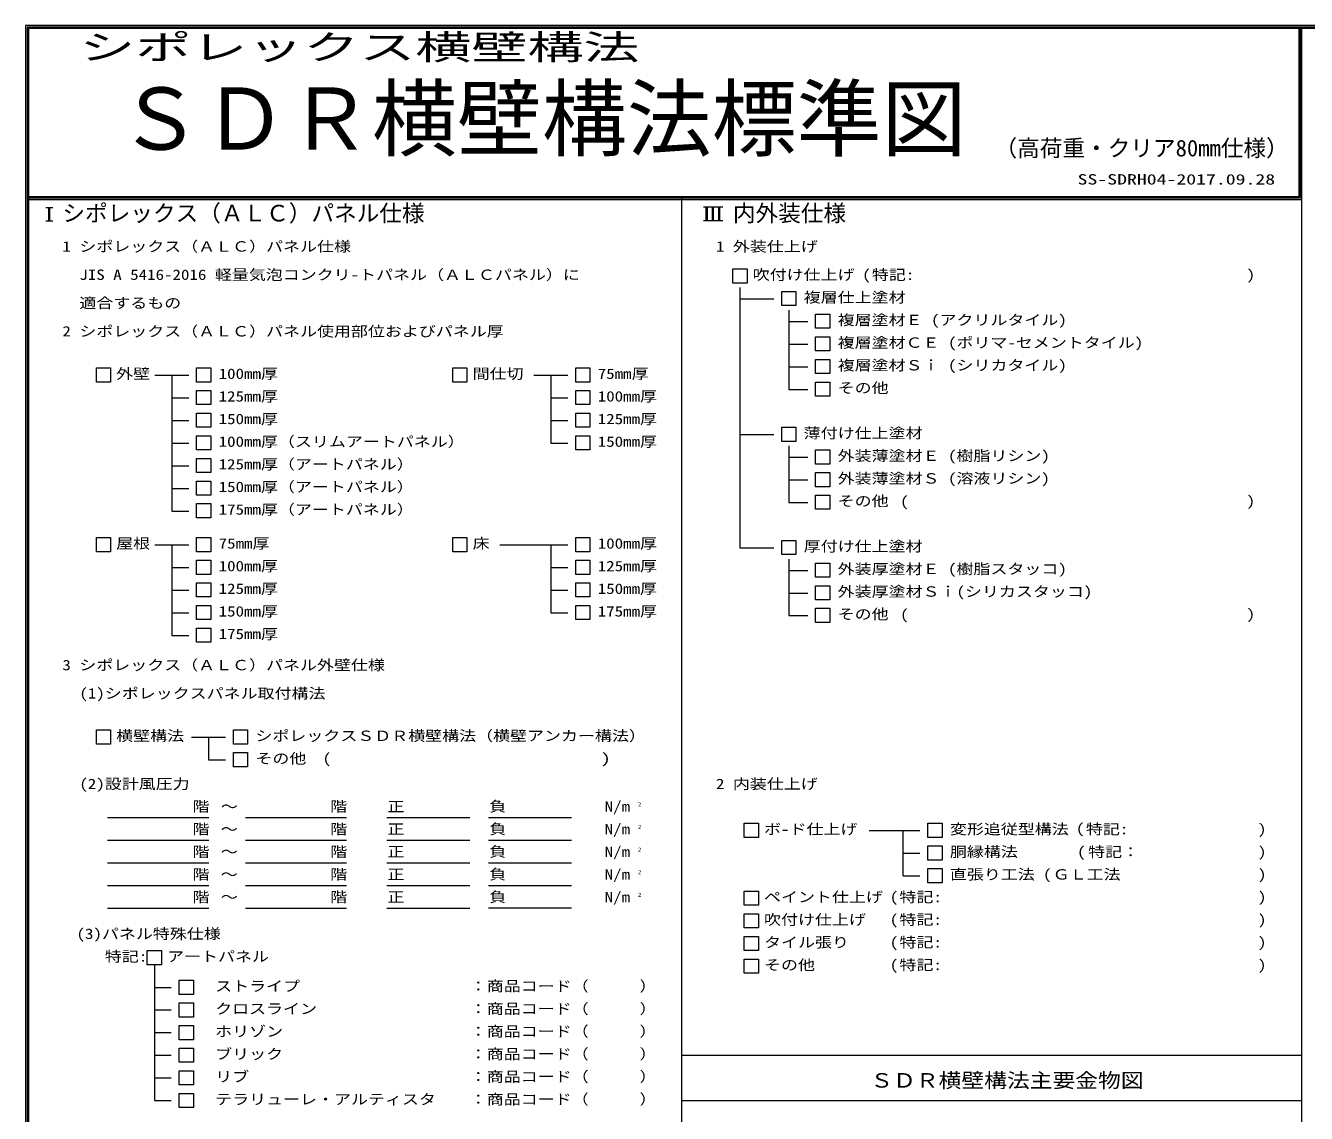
# Model space of a CAD drawing. Units: millimetres at full size, sheet at 1:10; details may follow other scales. Extents: x -2890 to 2450, y -2020 to 1800.
# Drawn here: x -2890 to -627, y -123 to 1800 of the extents above; entities that cross this region are included whole.
import ezdxf
from ezdxf.enums import TextEntityAlignment as Align

# ---------------------------------------------------------------- set-up
doc = ezdxf.new("R2010")
doc.units = ezdxf.units.MM
doc.header["$LTSCALE"] = 10
doc.layers.add('0-0', color=7, linetype='Continuous', lineweight=18)
doc.styles.add('ＭＳ ゴシック', font='')
doc.styles.get('ＭＳ ゴシック').set_extended_font_data('MS Gothic')

msp = doc.modelspace()

# ---------------------------------------------------------------- linework, layer by layer
at = {"layer": '0-0'}
for p, q in [((2450, 1800), (-2890, 1800)), ((-2890, 1800), (-2890, -1825.79)), ((2447.5, 1797.5), (-2887.5, 1797.5)), ((-2887.5, 1797.5), (-2887.5, -1820)), ((2445, 1795), (-2885, 1795)), ((-2885, 1795), (-2885, -1820)), ((-640, 1795), (-640, 1497.5)), ((-637.5, 1795), (-637.5, 1495)), ((-635, 1795), (-635, -1820)), ((-640, 1497.5), (-2885, 1497.5)), ((-637.5, 1495), (-2885, 1495)), ((-1730, -1820), (-1730, 1495)), ((-2885, 1492.5), (-635, 1492.5)), ((-2842.19, 1478.13), (-2854.19, 1478.13)), ((-2849.19, 1454.13), (-2849.19, 1478.13)), ((-2847.19, 1454.13), (-2847.19, 1478.13)), ((-1658.07, 1479), (-1692.07, 1479)), ((-1687.07, 1455), (-1687.07, 1479)), ((-1685.07, 1455), (-1685.07, 1479)), ((-1676.07, 1455), (-1676.07, 1479)), ((-1674.07, 1455), (-1674.07, 1479)), ((-1665.07, 1455), (-1665.07, 1479)), ((-1663.07, 1455), (-1663.07, 1479)), ((-2842.19, 1454.13), (-2854.19, 1454.13)), ((-1658.07, 1455), (-1692.07, 1455)), ((-1640, 1370), (-1615, 1370)), ((-1640, 1345), (-1640, 1370)), ((-1615, 1370), (-1615, 1345)), ((-1615, 1345), (-1640, 1345)), ((-1627.54, 1337.25), (-1627.54, 1317)), ((-1627.54, 1317), (-1567.8, 1317)), ((-1627.54, 1317), (-1627.54, 877)), ((-1553.8, 1330), (-1528.8, 1330)), ((-1553.8, 1305), (-1553.8, 1330)), ((-1528.8, 1330), (-1528.8, 1305)), ((-1528.8, 1305), (-1553.8, 1305)), ((-1541.24, 1297), (-1541.24, 1157)), ((-1541.24, 1277), (-1507.8, 1277)), ((-1493.8, 1250), (-1468.8, 1250)), ((-1493.8, 1225), (-1493.8, 1250)), ((-1468.8, 1250), (-1468.8, 1225)), ((-1541.24, 1237), (-1507.8, 1237)), ((-1468.8, 1225), (-1493.8, 1225)), ((-2765, 1195), (-2740, 1195)), ((-2765, 1170), (-2765, 1195)), ((-2740, 1195), (-2740, 1170)), ((-2661.8, 1182), (-2601.8, 1182)), ((-2631.8, 1182), (-2631.8, 1102)), ((-1991.8, 1182), (-1931.8, 1182)), ((-1961.8, 1182), (-1961.8, 1062)), ((-1917.8, 1195), (-1892.8, 1195)), ((-1917.8, 1170), (-1917.8, 1195)), ((-1892.8, 1195), (-1892.8, 1170)), ((-1541.24, 1197), (-1507.8, 1197)), ((-2740, 1170), (-2765, 1170)), ((-2587.8, 1155), (-2562.8, 1155)), ((-2587.8, 1130), (-2587.8, 1155)), ((-2562.8, 1155), (-2562.8, 1130)), ((-1892.8, 1170), (-1917.8, 1170)), ((-1541.24, 1157), (-1507.8, 1157)), ((-2631.8, 1142), (-2601.8, 1142)), ((-1961.8, 1142), (-1931.8, 1142)), ((-2562.8, 1130), (-2587.8, 1130)), ((-1917.8, 1115), (-1892.8, 1115)), ((-1917.8, 1090), (-1917.8, 1115)), ((-1892.8, 1115), (-1892.8, 1090)), ((-2631.8, 1102), (-2601.8, 1102)), ((-2631.8, 1102), (-2631.8, 942)), ((-1961.8, 1102), (-1931.8, 1102)), ((-1892.8, 1090), (-1917.8, 1090)), ((-1627.54, 1077), (-1567.8, 1077)), ((-2631.8, 1062), (-2601.8, 1062)), ((-1961.8, 1062), (-1931.8, 1062)), ((-1541.24, 1057), (-1541.24, 957)), ((-1493.8, 1050), (-1468.8, 1050)), ((-1493.8, 1025), (-1493.8, 1050)), ((-1468.8, 1050), (-1468.8, 1025)), ((-2631.8, 1022), (-2601.8, 1022)), ((-2587.8, 1035), (-2562.8, 1035)), ((-2587.8, 1010), (-2587.8, 1035)), ((-2562.8, 1035), (-2562.8, 1010)), ((-1541.24, 1037), (-1507.8, 1037)), ((-1468.8, 1025), (-1493.8, 1025)), ((-2562.8, 1010), (-2587.8, 1010)), ((-1541.24, 997), (-1507.8, 997)), ((-2631.8, 982), (-2601.8, 982)), ((-2587.8, 995), (-2562.8, 995)), ((-2587.8, 970), (-2587.8, 995)), ((-2562.8, 995), (-2562.8, 970)), ((-2562.8, 970), (-2587.8, 970)), ((-2587.8, 955), (-2562.8, 955)), ((-2587.8, 930), (-2587.8, 955)), ((-2562.8, 955), (-2562.8, 930)), ((-1541.24, 957), (-1507.8, 957)), ((-1493.8, 970), (-1468.8, 970)), ((-1493.8, 945), (-1493.8, 970)), ((-1468.8, 970), (-1468.8, 945)), ((-2631.8, 942), (-2601.8, 942)), ((-2562.8, 930), (-2587.8, 930)), ((-1468.8, 945), (-1493.8, 945)), ((-2587.8, 895), (-2562.8, 895)), ((-2587.8, 870), (-2587.8, 895)), ((-2562.8, 895), (-2562.8, 870)), ((-2135, 895), (-2110, 895)), ((-2135, 870), (-2135, 895)), ((-2110, 895), (-2110, 870)), ((-1917.8, 895), (-1892.8, 895)), ((-1917.8, 870), (-1917.8, 895)), ((-1892.8, 895), (-1892.8, 870)), ((-1553.8, 890), (-1528.8, 890)), ((-1553.8, 865), (-1553.8, 890)), ((-1528.8, 890), (-1528.8, 865)), ((-2661.8, 882), (-2601.8, 882)), ((-2631.8, 882), (-2631.8, 722)), ((-2562.8, 870), (-2587.8, 870)), ((-2110, 870), (-2135, 870)), ((-2051.8, 882), (-1931.8, 882)), ((-1961.8, 882), (-1961.8, 762)), ((-1892.8, 870), (-1917.8, 870)), ((-1627.54, 877), (-1567.8, 877)), ((-1528.8, 865), (-1553.8, 865)), ((-2631.8, 842), (-2601.8, 842)), ((-1961.8, 842), (-1931.8, 842)), ((-1541.24, 857), (-1541.24, 757)), ((-2587.8, 815), (-2562.8, 815)), ((-2587.8, 790), (-2587.8, 815)), ((-2562.8, 815), (-2562.8, 790)), ((-1917.8, 815), (-1892.8, 815)), ((-1917.8, 790), (-1917.8, 815)), ((-1892.8, 815), (-1892.8, 790)), ((-1541.24, 837), (-1507.8, 837)), ((-2631.8, 802), (-2601.8, 802)), ((-1961.8, 802), (-1931.8, 802)), ((-1541.24, 797), (-1507.8, 797)), ((-1493.8, 810), (-1468.8, 810)), ((-1493.8, 785), (-1493.8, 810)), ((-1468.8, 810), (-1468.8, 785)), ((-2562.8, 790), (-2587.8, 790)), ((-1892.8, 790), (-1917.8, 790)), ((-1917.8, 775), (-1892.8, 775)), ((-1917.8, 750), (-1917.8, 775)), ((-1892.8, 775), (-1892.8, 750)), ((-1468.8, 785), (-1493.8, 785)), ((-2631.8, 762), (-2601.8, 762)), ((-1961.8, 762), (-1931.8, 762)), ((-1892.8, 750), (-1917.8, 750)), ((-1541.24, 757), (-1507.8, 757)), ((-2587.8, 735), (-2562.8, 735)), ((-2587.8, 710), (-2587.8, 735)), ((-2562.8, 735), (-2562.8, 710)), ((-2631.8, 722), (-2601.8, 722)), ((-2562.8, 710), (-2587.8, 710)), ((-2522.8, 555), (-2497.8, 555)), ((-2522.8, 530), (-2522.8, 555)), ((-2497.8, 555), (-2497.8, 530)), ((-2596.8, 542), (-2536.8, 542)), ((-2497.8, 530), (-2522.8, 530)), ((-2522.8, 515), (-2497.8, 515)), ((-2522.8, 490), (-2522.8, 515)), ((-2497.8, 515), (-2497.8, 490)), ((-2497.8, 490), (-2522.8, 490)), ((-2745, 400), (-2566.05, 400)), ((-2501.61, 400), (-2322.66, 400)), ((-2251.73, 400), (-2105, 400)), ((-2071.73, 400.31), (-1925, 400.31)), ((-1399.18, 377), (-1309.43, 377)), ((-1339.18, 297), (-1339.18, 377)), ((-2745, 360), (-2566.05, 360)), ((-2501.61, 360), (-2322.66, 360)), ((-2251.73, 360), (-2105, 360)), ((-2071.73, 360.31), (-1925, 360.31)), ((-1295.44, 350), (-1270.44, 350)), ((-1295.44, 325), (-1295.44, 350)), ((-1270.44, 350), (-1270.44, 325)), ((-2745, 320), (-2566.05, 320)), ((-2501.61, 320), (-2322.66, 320)), ((-2251.73, 320), (-2105, 320)), ((-2071.73, 320.31), (-1925, 320.31)), ((-1339.18, 337), (-1309.43, 337)), ((-1270.44, 325), (-1295.44, 325)), ((-1339.18, 297), (-1309.43, 297)), ((-1295.44, 310), (-1270.44, 310)), ((-1295.44, 285), (-1295.44, 310)), ((-1270.44, 310), (-1270.44, 285)), ((-2745, 280), (-2566.05, 280)), ((-2501.61, 280), (-2322.66, 280)), ((-2251.73, 280), (-2105, 280)), ((-2071.73, 280.31), (-1925, 280.31)), ((-1270.44, 285), (-1295.44, 285)), ((-1620, 270), (-1595, 270)), ((-1620, 245), (-1620, 270)), ((-1595, 270), (-1595, 245)), ((-2745, 240), (-2566.05, 240)), ((-2501.61, 240), (-2322.66, 240)), ((-2251.73, 240), (-2105, 240)), ((-2071.73, 240.31), (-1925, 240.31)), ((-1595, 245), (-1620, 245)), ((-2662.5, 140), (-2662.5, -100)), ((-2662.5, 100), (-2632.5, 100)), ((-2618.5, 112.5), (-2593.5, 112.5)), ((-2618.5, 87.5), (-2618.5, 112.5)), ((-2593.5, 112.5), (-2593.5, 87.5)), ((-2593.5, 87.5), (-2618.5, 87.5)), ((-2618.5, 72.5), (-2593.5, 72.5)), ((-2618.5, 47.5), (-2618.5, 72.5)), ((-2593.5, 72.5), (-2593.5, 47.5)), ((-2662.5, 60), (-2632.5, 60)), ((-2593.5, 47.5), (-2618.5, 47.5)), ((-2618.5, 32.5), (-2593.5, 32.5)), ((-2618.5, 7.5), (-2618.5, 32.5)), ((-2593.5, 32.5), (-2593.5, 7.5)), ((-2662.5, 20), (-2632.5, 20)), ((-2593.5, 7.5), (-2618.5, 7.5)), ((-2662.5, -20), (-2632.5, -20)), ((-2618.5, -7.5), (-2593.5, -7.5)), ((-2618.5, -32.5), (-2618.5, -7.5)), ((-2593.5, -7.5), (-2593.5, -32.5)), ((-1730, -20), (-635, -20)), ((-2593.5, -32.5), (-2618.5, -32.5)), ((-2662.5, -60), (-2632.5, -60)), ((-2618.5, -47.5), (-2593.5, -47.5)), ((-2618.5, -72.5), (-2618.5, -47.5)), ((-2593.5, -47.5), (-2593.5, -72.5)), ((-2593.5, -72.5), (-2618.5, -72.5)), ((-2618.5, -87.5), (-2593.5, -87.5)), ((-2618.5, -112.5), (-2618.5, -87.5)), ((-2593.5, -87.5), (-2593.5, -112.5)), ((-2662.5, -100), (-2632.5, -100)), ((-2593.5, -112.5), (-2618.5, -112.5)), ((-1730, -100), (-635, -100))]:
    msp.add_line(p, q, dxfattribs=at)
for points in [[(-1493.8, 1265), (-1493.8, 1290), (-1468.8, 1290), (-1468.8, 1265)], [(-1493.8, 1185), (-1493.8, 1210), (-1468.8, 1210), (-1468.8, 1185)], [(-2587.8, 1170), (-2587.8, 1195), (-2562.8, 1195), (-2562.8, 1170)], [(-2135, 1170), (-2135, 1195), (-2110, 1195), (-2110, 1170)], [(-1917.8, 1130), (-1917.8, 1155), (-1892.8, 1155), (-1892.8, 1130)], [(-1493.8, 1145), (-1493.8, 1170), (-1468.8, 1170), (-1468.8, 1145)], [(-2587.8, 1090), (-2587.8, 1115), (-2562.8, 1115), (-2562.8, 1090)], [(-1553.8, 1065), (-1553.8, 1090), (-1528.8, 1090), (-1528.8, 1065)], [(-2587.8, 1050), (-2587.8, 1075), (-2562.8, 1075), (-2562.8, 1050)], [(-1917.8, 1050), (-1917.8, 1075), (-1892.8, 1075), (-1892.8, 1050)], [(-1493.8, 985), (-1493.8, 1010), (-1468.8, 1010), (-1468.8, 985)], [(-2765, 870), (-2765, 895), (-2740, 895), (-2740, 870)], [(-2587.8, 830), (-2587.8, 855), (-2562.8, 855), (-2562.8, 830)], [(-1917.8, 830), (-1917.8, 855), (-1892.8, 855), (-1892.8, 830)], [(-1493.8, 825), (-1493.8, 850), (-1468.8, 850), (-1468.8, 825)], [(-2587.8, 750), (-2587.8, 775), (-2562.8, 775), (-2562.8, 750)], [(-1493.8, 745), (-1493.8, 770), (-1468.8, 770), (-1468.8, 745)], [(-2765, 530), (-2765, 555), (-2740, 555), (-2740, 530)], [(-1620, 365), (-1620, 390), (-1595, 390), (-1595, 365)], [(-1295.44, 365), (-1295.44, 390), (-1270.44, 390), (-1270.44, 365)], [(-1620, 205), (-1620, 230), (-1595, 230), (-1595, 205)], [(-1620, 165), (-1620, 190), (-1595, 190), (-1595, 165)], [(-2675, 140), (-2675, 165), (-2650, 165), (-2650, 140)], [(-1620, 125), (-1620, 150), (-1595, 150), (-1595, 125)]]:
    msp.add_lwpolyline(points, close=True, dxfattribs=at)
msp.add_lwpolyline([(-2566.8, 542), (-2566.8, 502), (-2536.8, 502)], dxfattribs=at)

# ---------------------------------------------------------------- texts
at = {"layer": '0-0', "style": 'ＭＳ ゴシック'}
for s, height, width, p in [('シポレックス横壁構法', 43.99, 1.65, (-2795.16, 1726.67)), ('SS-SDRH04-2017.09.28', 18.33, 1.4, (-1030.87, 1513.59)), ('1 シポレックス（ＡＬＣ）パネル仕様', 18.33, 1.2, (-2825, 1395)), ('1 外装仕上げ', 18.33, 1.2, (-1670, 1395)), ('JIS A 5416-2016 軽量気泡コンクリ-トパネル（ＡＬＣパネル）に', 18.33, 1.2, (-2795, 1345)), ('吹付け仕上げ', 18.33, 1.2, (-1605, 1345)), ('(', 18.33, 1.2, (-1411.58, 1345)), ('特記:', 18.33, 1.2, (-1394.4, 1345)), (')', 18.33, 1.2, (-732.2, 1345)), ('適合するもの', 18.33, 1.2, (-2795, 1295)), ('複層仕上塗材', 18.33, 1.2, (-1514.9, 1305)), ('複層塗材Ｅ (アクリルタイル)', 18.33, 1.2, (-1454.9, 1265)), ('2 シポレックス（ＡＬＣ）パネル使用部位およびパネル厚', 18.33, 1.2, (-2825, 1245)), ('複層塗材ＣＥ (ポリマ-セメントタイル)', 18.33, 1.2, (-1454.9, 1225)), ('複層塗材Ｓｉ (シリカタイル)', 18.33, 1.2, (-1454.9, 1185)), ('外壁', 18.33, 1.2, (-2730, 1170)), ('100mm厚', 18.33, 1.2, (-2548.9, 1170)), ('間仕切', 18.33, 1.2, (-2100, 1170)), ('75mm厚', 18.33, 1.2, (-1878.9, 1170)), ('125mm厚', 18.33, 1.2, (-2548.9, 1130)), ('100mm厚', 18.33, 1.2, (-1878.9, 1130)), ('その他', 18.33, 1.2, (-1454.9, 1145)), ('150mm厚', 18.33, 1.2, (-2548.9, 1090)), ('125mm厚', 18.33, 1.2, (-1878.9, 1090)), ('薄付け仕上塗材', 18.33, 1.2, (-1514.9, 1065)), ('100mm厚（スリムアートパネル）', 18.33, 1.2, (-2548.9, 1050)), ('150mm厚', 18.33, 1.2, (-1878.9, 1050)), ('外装薄塗材Ｅ (樹脂リシン)', 18.33, 1.2, (-1454.9, 1025)), ('125mm厚（アートパネル）', 18.33, 1.2, (-2548.9, 1010)), ('150mm厚（アートパネル）', 18.33, 1.2, (-2548.9, 970)), ('外装薄塗材Ｓ (溶液リシン)', 18.33, 1.2, (-1454.9, 985)), ('175mm厚（アートパネル）', 18.33, 1.2, (-2548.9, 930)), ('その他', 18.33, 1.2, (-1454.9, 945)), ('(', 18.33, 1.2, (-1344.56, 944.32)), (')', 18.33, 1.2, (-732.2, 945)), ('屋根', 18.33, 1.2, (-2730, 870)), ('75mm厚', 18.33, 1.2, (-2548.9, 870)), ('床', 18.33, 1.2, (-2100, 870)), ('100mm厚', 18.33, 1.2, (-1878.9, 870)), ('厚付け仕上塗材', 18.33, 1.2, (-1514.9, 865)), ('100mm厚', 18.33, 1.2, (-2548.9, 830)), ('125mm厚', 18.33, 1.2, (-1878.9, 830)), ('外装厚塗材Ｅ (樹脂スタッコ)', 18.33, 1.2, (-1454.9, 825)), ('125mm厚', 18.33, 1.2, (-2548.9, 790)), ('150mm厚', 18.33, 1.2, (-1878.9, 790)), ('外装厚塗材Ｓｉ(シリカスタッコ)', 18.33, 1.2, (-1454.9, 785)), ('150mm厚', 18.33, 1.2, (-2548.9, 750)), ('175mm厚', 18.33, 1.2, (-1878.9, 750)), ('その他', 18.33, 1.2, (-1454.9, 745)), ('(', 18.33, 1.2, (-1344.56, 744.32)), (')', 18.33, 1.2, (-732.2, 745)), ('175mm厚', 18.33, 1.2, (-2548.9, 710)), ('3 シポレックス（ＡＬＣ）パネル外壁仕様', 18.33, 1.2, (-2825, 655)), ('(1)シポレックスパネル取付構法', 18.33, 1.2, (-2795, 605)), ('横壁構法', 18.33, 1.2, (-2730, 530)), ('シポレックスＳＤＲ横壁構法（横壁アンカー構法）', 18.33, 1.2, (-2483.9, 530)), ('その他', 18.33, 1.2, (-2483.9, 490)), ('(', 18.33, 1.2, (-2365.14, 490)), (')', 18.33, 1.4, (-1873.33, 490)), ('(2)設計風圧力', 18.33, 1.2, (-2795, 445)), ('2 内装仕上げ', 18.33, 1.2, (-1670, 445)), ('階', 18.33, 1.2, (-2595, 405)), ('階', 18.33, 1.2, (-2351.61, 405)), ('負', 18.33, 1.2, (-2070.62, 405.31)), (' N/m', 18.33, 1.2, (-1881.76, 405)), ('～', 18.33, 1.2, (-2545, 405)), ('正', 18.33, 1.2, (-2250.62, 405)), ('階', 18.33, 1.2, (-2595, 365)), ('階', 18.33, 1.2, (-2351.61, 365)), ('正', 18.33, 1.2, (-2250.62, 365)), ('負', 18.33, 1.2, (-2070.62, 365.31)), (' N/m', 18.33, 1.2, (-1881.76, 365)), ('ボ-ド仕上げ', 18.33, 1.2, (-1585, 365)), ('変形追従型構法', 18.33, 1.2, (-1256.54, 365)), ('(', 18.33, 1.2, (-1033.83, 366.07)), ('特記:', 18.33, 1.2, (-1016.15, 365.09)), (')', 18.33, 1.2, (-712.2, 365)), ('～', 18.33, 1.2, (-2545, 365)), ('階', 18.33, 1.2, (-2595, 325)), ('～', 18.33, 1.2, (-2545, 325)), ('階', 18.33, 1.2, (-2351.61, 325)), ('正', 18.33, 1.2, (-2250.62, 325)), ('負', 18.33, 1.2, (-2070.62, 325.31)), (' N/m', 18.33, 1.2, (-1881.76, 325)), ('胴縁構法', 18.33, 1.2, (-1256.54, 325)), ('(', 18.33, 1.2, (-1031.86, 324.84)), ('特記：', 18.33, 1.2, (-1012.23, 324.84)), (')', 18.33, 1.2, (-712.2, 325)), ('階', 18.33, 1.2, (-2595, 285)), ('～', 18.33, 1.2, (-2545, 285)), ('階', 18.33, 1.2, (-2351.61, 285)), ('正', 18.33, 1.2, (-2250.62, 285)), ('負', 18.33, 1.2, (-2070.62, 285.31)), (' N/m', 18.33, 1.2, (-1881.76, 285)), ('直張り工法', 18.33, 1.2, (-1256.54, 285)), ('(', 18.33, 1.2, (-1092, 285)), ('ＧＬ工法', 18.33, 1.2, (-1074.83, 285)), (')', 18.33, 1.2, (-712.2, 285)), ('負', 18.33, 1.2, (-2070.62, 245.31)), ('階', 18.33, 1.2, (-2595, 245)), ('～', 18.33, 1.2, (-2545, 245)), ('階', 18.33, 1.2, (-2351.61, 245)), ('正', 18.33, 1.2, (-2250.62, 245)), (' N/m', 18.33, 1.2, (-1881.76, 245)), ('ペイント仕上げ', 18.33, 1.2, (-1585, 245)), ('(', 18.33, 1.2, (-1362.88, 245)), ('特記:', 18.33, 1.2, (-1345.7, 245)), (')', 18.33, 1.2, (-712.2, 245)), ('吹付け仕上げ', 18.33, 1.2, (-1585, 205)), ('(', 18.33, 1.2, (-1362.88, 205)), ('特記:', 18.33, 1.2, (-1345.7, 205)), (')', 18.33, 1.2, (-712.2, 205)), ('(3)パネル特殊仕様', 18.33, 1.2, (-2800, 180)), ('タイル張り', 18.33, 1.2, (-1585, 165)), ('(', 18.33, 1.2, (-1362.88, 165)), ('特記:', 18.33, 1.2, (-1345.7, 165)), (')', 18.33, 1.2, (-712.2, 165)), ('特記:', 18.33, 1.2, (-2750, 140)), ('アートパネル', 18.33, 1.2, (-2640, 140)), ('その他', 18.33, 1.2, (-1585, 125)), ('(', 18.33, 1.2, (-1362.88, 125)), ('特記:', 18.33, 1.2, (-1345.7, 125)), (')', 18.33, 1.2, (-712.2, 125)), ('ストライプ', 18.33, 1.2, (-2555, 87.5)), ('：商品コード（\u3000\u3000\u3000）', 18.33, 1.2, (-2105, 87.5)), ('クロスライン', 18.33, 1.2, (-2555, 47.5)), ('：商品コード（\u3000\u3000\u3000）', 18.33, 1.2, (-2105, 47.5)), ('ホリゾン', 18.33, 1.2, (-2555, 7.5)), ('：商品コード（\u3000\u3000\u3000）', 18.33, 1.2, (-2105, 7.5)), ('ブリック', 18.33, 1.2, (-2555, -32.5)), ('：商品コード（\u3000\u3000\u3000）', 18.33, 1.2, (-2105, -32.5)), ('リブ', 18.33, 1.2, (-2555, -72.5)), ('：商品コード（\u3000\u3000\u3000）', 18.33, 1.2, (-2105, -72.5)), ('テラリューレ・アルティスタ', 18.33, 1.2, (-2555, -112.5)), ('：商品コード（\u3000\u3000\u3000）', 18.33, 1.2, (-2105, -112.5))]:
    msp.add_text(s, height=height, dxfattribs=dict(at, width=width)).set_placement(p, align=Align.BOTTOM_LEFT)
for s, height, p in [('ＳＤＲ横壁構法標準図', 110, (-2727.78, 1547.66)), ('（高荷重・クリア80mm仕様）', 29.33, (-1177.65, 1560.04)), ('シポレックス（ＡＬＣ）パネル仕様', 29.33, (-2825, 1445)), ('内外装仕様', 29.33, (-1640, 1445)), ('2', 7.33, (-1807.77, 417.68)), ('2', 7.33, (-1807.77, 377.68)), ('2', 7.33, (-1807.77, 337.68)), ('2', 7.33, (-1807.77, 297.68)), ('2', 7.33, (-1807.77, 257.68))]:
    msp.add_text(s, height=height, dxfattribs=at).set_placement(p, align=Align.BOTTOM_LEFT)
at = {"layer": '0-0', "color": 2, "style": 'ＭＳ ゴシック', "width": 1.15}
msp.add_text('ＳＤＲ横壁構法主要金物図', height=25.66, dxfattribs=at).set_placement((-1397.27, -84.96), align=Align.BOTTOM_LEFT)

doc.saveas('drawing.dxf')
